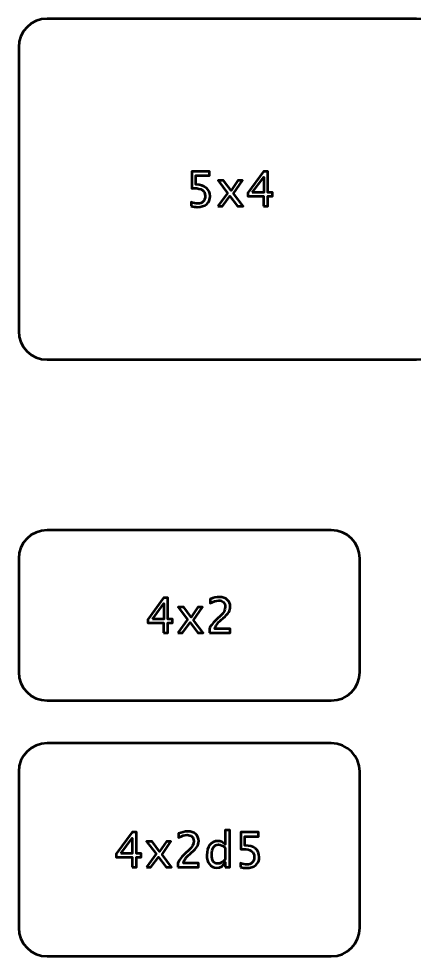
# Model space of a CAD drawing. Header units: centimetres. Extents: x -143 to 63, y -92 to 73.
# Drawn here: x -81 to -74.04, y -57 to -40.5 of the extents above; entities that cross this region are included whole.
import ezdxf

# ---------------------------------------------------------------- set-up
doc = ezdxf.new("R2010")
doc.units = ezdxf.units.CM
doc.header["$MEASUREMENT"] = 0
doc.layers.add('Layer 1', color=7, linetype='Continuous')

msp = doc.modelspace()

# ---------------------------------------------------------------- linework, layer by layer
at = {"layer": 'Layer 1', "color": 231, "lineweight": 53}
for points, knots in [([(-81, -46), (-81, -46), (-81, -41), (-81, -41), (-81, -41), (-81, -40.72386), (-80.77614, -40.5), (-80.5, -40.5), (-80.5, -40.5), (-80.5, -40.5), (-74, -40.5), (-74, -40.5), (-74, -40.5), (-73.72386, -40.5), (-73.5, -40.72386), (-73.5, -41), (-73.5, -41), (-73.5, -41), (-73.5, -46), (-73.5, -46), (-73.5, -46), (-73.5, -46.27614), (-73.72386, -46.5), (-74, -46.5), (-74, -46.5), (-74, -46.5), (-80.5, -46.5), (-80.5, -46.5), (-80.5, -46.5), (-80.77614, -46.5), (-81, -46.27614), (-81, -46)], [0, 0, 0, 0, 0.11111111, 0.11111111, 0.11111111, 0.11111111, 0.22222222, 0.22222222, 0.22222222, 0.22222222, 0.33333333, 0.33333333, 0.33333333, 0.33333333, 0.44444444, 0.44444444, 0.44444444, 0.44444444, 0.55555556, 0.55555556, 0.55555556, 0.55555556, 0.66666667, 0.66666667, 0.66666667, 0.66666667, 0.77777778, 0.77777778, 0.77777778, 0.77777778, 1, 1, 1, 1]), ([(-77.96445, -43.80099), (-77.96445, -43.80099), (-77.96445, -43.72818), (-77.96445, -43.72818), (-77.96445, -43.72818), (-77.92395, -43.74455), (-77.88556, -43.75273), (-77.84888, -43.75273), (-77.84888, -43.75273), (-77.8088, -43.75273), (-77.77719, -43.74088), (-77.75419, -43.71717), (-77.75419, -43.71717), (-77.73119, -43.69346), (-77.71976, -43.66087), (-77.71976, -43.61938), (-77.71976, -43.61938), (-77.71976, -43.57479), (-77.73599, -43.54064), (-77.76844, -43.51707), (-77.76844, -43.51707), (-77.8009, -43.49351), (-77.84789, -43.4818), (-77.90927, -43.4818), (-77.90927, -43.4818), (-77.92352, -43.4818), (-77.93862, -43.48278), (-77.95429, -43.48476), (-77.95429, -43.48476), (-77.95429, -43.48476), (-77.95429, -43.18631), (-77.95429, -43.18631), (-77.95429, -43.18631), (-77.95429, -43.18631), (-77.6444, -43.18631), (-77.6444, -43.18631), (-77.6444, -43.18631), (-77.6444, -43.18631), (-77.6444, -43.25743), (-77.6444, -43.25743), (-77.6444, -43.25743), (-77.6444, -43.25743), (-77.88317, -43.25743), (-77.88317, -43.25743), (-77.88317, -43.25743), (-77.88317, -43.25743), (-77.88317, -43.41914), (-77.88317, -43.41914), (-77.88317, -43.41914), (-77.80443, -43.41914), (-77.74304, -43.4372), (-77.69887, -43.47333), (-77.69887, -43.47333), (-77.65471, -43.50931), (-77.63255, -43.55927), (-77.63255, -43.62319), (-77.63255, -43.62319), (-77.63255, -43.68274), (-77.65259, -43.72931), (-77.69267, -43.76303), (-77.69267, -43.76303), (-77.73274, -43.79676), (-77.78806, -43.81369), (-77.85861, -43.81369), (-77.85861, -43.81369), (-77.89008, -43.81369), (-77.92536, -43.80946), (-77.96445, -43.80099)], [0, 0, 0, 0, 0.05555556, 0.05555556, 0.05555556, 0.05555556, 0.11111111, 0.11111111, 0.11111111, 0.11111111, 0.16666667, 0.16666667, 0.16666667, 0.16666667, 0.22222222, 0.22222222, 0.22222222, 0.22222222, 0.27777778, 0.27777778, 0.27777778, 0.27777778, 0.33333333, 0.33333333, 0.33333333, 0.33333333, 0.38888889, 0.38888889, 0.38888889, 0.38888889, 0.44444444, 0.44444444, 0.44444444, 0.44444444, 0.5, 0.5, 0.5, 0.5, 0.55555556, 0.55555556, 0.55555556, 0.55555556, 0.61111111, 0.61111111, 0.61111111, 0.61111111, 0.66666667, 0.66666667, 0.66666667, 0.66666667, 0.72222222, 0.72222222, 0.72222222, 0.72222222, 0.77777778, 0.77777778, 0.77777778, 0.77777778, 0.83333333, 0.83333333, 0.83333333, 0.83333333, 0.88888889, 0.88888889, 0.88888889, 0.88888889, 1, 1, 1, 1]), ([(-76.69388, -43.79845), (-76.69388, -43.79845), (-76.69388, -43.62488), (-76.69388, -43.62488), (-76.69388, -43.62488), (-76.69388, -43.62488), (-76.96989, -43.62488), (-76.96989, -43.62488), (-76.96989, -43.62488), (-76.96989, -43.62488), (-76.96989, -43.56308), (-76.96989, -43.56308), (-76.96989, -43.56308), (-76.96989, -43.56308), (-76.69388, -43.18631), (-76.69388, -43.18631), (-76.69388, -43.18631), (-76.69388, -43.18631), (-76.61768, -43.18631), (-76.61768, -43.18631), (-76.61768, -43.18631), (-76.61768, -43.18631), (-76.61768, -43.558), (-76.61768, -43.558), (-76.61768, -43.558), (-76.61768, -43.558), (-76.53555, -43.558), (-76.53555, -43.558), (-76.53555, -43.558), (-76.53555, -43.558), (-76.53555, -43.62488), (-76.53555, -43.62488), (-76.53555, -43.62488), (-76.53555, -43.62488), (-76.61768, -43.62488), (-76.61768, -43.62488), (-76.61768, -43.62488), (-76.61768, -43.62488), (-76.61768, -43.79845), (-76.61768, -43.79845), (-76.61768, -43.79845), (-76.61768, -43.79845), (-76.69388, -43.79845), (-76.69388, -43.79845)], [0, 0, 0, 0, 0.08333333, 0.08333333, 0.08333333, 0.08333333, 0.16666667, 0.16666667, 0.16666667, 0.16666667, 0.25, 0.25, 0.25, 0.25, 0.33333333, 0.33333333, 0.33333333, 0.33333333, 0.41666667, 0.41666667, 0.41666667, 0.41666667, 0.5, 0.5, 0.5, 0.5, 0.58333333, 0.58333333, 0.58333333, 0.58333333, 0.66666667, 0.66666667, 0.66666667, 0.66666667, 0.75, 0.75, 0.75, 0.75, 0.83333333, 0.83333333, 0.83333333, 0.83333333, 1, 1, 1, 1]), ([(-77.49595, -43.79845), (-77.49595, -43.79845), (-77.32507, -43.56689), (-77.32507, -43.56689), (-77.32507, -43.56689), (-77.32507, -43.56689), (-77.49087, -43.34971), (-77.49087, -43.34971), (-77.49087, -43.34971), (-77.49087, -43.34971), (-77.39393, -43.34971), (-77.39393, -43.34971), (-77.39393, -43.34971), (-77.39393, -43.34971), (-77.26298, -43.52258), (-77.26298, -43.52258), (-77.26298, -43.52258), (-77.26298, -43.52258), (-77.14444, -43.34971), (-77.14444, -43.34971), (-77.14444, -43.34971), (-77.14444, -43.34971), (-77.065, -43.34971), (-77.065, -43.34971), (-77.065, -43.34971), (-77.065, -43.34971), (-77.22022, -43.57733), (-77.22022, -43.57733), (-77.22022, -43.57733), (-77.22022, -43.57733), (-77.05145, -43.79845), (-77.05145, -43.79845), (-77.05145, -43.79845), (-77.05145, -43.79845), (-77.1484, -43.79845), (-77.1484, -43.79845), (-77.1484, -43.79845), (-77.1484, -43.79845), (-77.28358, -43.62065), (-77.28358, -43.62065), (-77.28358, -43.62065), (-77.28358, -43.62065), (-77.41439, -43.79845), (-77.41439, -43.79845), (-77.41439, -43.79845), (-77.41439, -43.79845), (-77.49595, -43.79845), (-77.49595, -43.79845)], [0, 0, 0, 0, 0.07692308, 0.07692308, 0.07692308, 0.07692308, 0.15384615, 0.15384615, 0.15384615, 0.15384615, 0.23076923, 0.23076923, 0.23076923, 0.23076923, 0.30769231, 0.30769231, 0.30769231, 0.30769231, 0.38461538, 0.38461538, 0.38461538, 0.38461538, 0.46153846, 0.46153846, 0.46153846, 0.46153846, 0.53846154, 0.53846154, 0.53846154, 0.53846154, 0.61538462, 0.61538462, 0.61538462, 0.61538462, 0.69230769, 0.69230769, 0.69230769, 0.69230769, 0.76923077, 0.76923077, 0.76923077, 0.76923077, 0.84615385, 0.84615385, 0.84615385, 0.84615385, 1, 1, 1, 1]), ([(-76.8896, -43.558), (-76.8896, -43.558), (-76.6888, -43.558), (-76.6888, -43.558), (-76.6888, -43.558), (-76.6888, -43.558), (-76.6888, -43.28678), (-76.6888, -43.28678), (-76.6888, -43.28678), (-76.6888, -43.28678), (-76.8896, -43.558), (-76.8896, -43.558)], [0, 0, 0, 0, 0.25, 0.25, 0.25, 0.25, 0.5, 0.5, 0.5, 0.5, 1, 1, 1, 1])]:
    msp.add_open_spline(points, degree=3, knots=knots, dxfattribs=at)
at = {"layer": 'Layer 1', "color": 6, "lineweight": 53}
for points, knots in [([(-81, -52), (-81, -52), (-81, -50), (-81, -50), (-81, -50), (-81, -49.72386), (-80.77614, -49.5), (-80.5, -49.5), (-80.5, -49.5), (-80.5, -49.5), (-75.5, -49.5), (-75.5, -49.5), (-75.5, -49.5), (-75.22386, -49.5), (-75, -49.72386), (-75, -50), (-75, -50), (-75, -50), (-75, -52), (-75, -52), (-75, -52), (-75, -52.27614), (-75.22386, -52.5), (-75.5, -52.5), (-75.5, -52.5), (-75.5, -52.5), (-80.5, -52.5), (-80.5, -52.5), (-80.5, -52.5), (-80.77614, -52.5), (-81, -52.27614), (-81, -52)], [0, 0, 0, 0, 0.11111111, 0.11111111, 0.11111111, 0.11111111, 0.22222222, 0.22222222, 0.22222222, 0.22222222, 0.33333333, 0.33333333, 0.33333333, 0.33333333, 0.44444444, 0.44444444, 0.44444444, 0.44444444, 0.55555556, 0.55555556, 0.55555556, 0.55555556, 0.66666667, 0.66666667, 0.66666667, 0.66666667, 0.77777778, 0.77777778, 0.77777778, 0.77777778, 1, 1, 1, 1]), ([(-78.45114, -51.30607), (-78.45114, -51.30607), (-78.45114, -51.1325), (-78.45114, -51.1325), (-78.45114, -51.1325), (-78.45114, -51.1325), (-78.72715, -51.1325), (-78.72715, -51.1325), (-78.72715, -51.1325), (-78.72715, -51.1325), (-78.72715, -51.0707), (-78.72715, -51.0707), (-78.72715, -51.0707), (-78.72715, -51.0707), (-78.45114, -50.69393), (-78.45114, -50.69393), (-78.45114, -50.69393), (-78.45114, -50.69393), (-78.37494, -50.69393), (-78.37494, -50.69393), (-78.37494, -50.69393), (-78.37494, -50.69393), (-78.37494, -51.06562), (-78.37494, -51.06562), (-78.37494, -51.06562), (-78.37494, -51.06562), (-78.29281, -51.06562), (-78.29281, -51.06562), (-78.29281, -51.06562), (-78.29281, -51.06562), (-78.29281, -51.1325), (-78.29281, -51.1325), (-78.29281, -51.1325), (-78.29281, -51.1325), (-78.37494, -51.1325), (-78.37494, -51.1325), (-78.37494, -51.1325), (-78.37494, -51.1325), (-78.37494, -51.30607), (-78.37494, -51.30607), (-78.37494, -51.30607), (-78.37494, -51.30607), (-78.45114, -51.30607), (-78.45114, -51.30607)], [0, 0, 0, 0, 0.08333333, 0.08333333, 0.08333333, 0.08333333, 0.16666667, 0.16666667, 0.16666667, 0.16666667, 0.25, 0.25, 0.25, 0.25, 0.33333333, 0.33333333, 0.33333333, 0.33333333, 0.41666667, 0.41666667, 0.41666667, 0.41666667, 0.5, 0.5, 0.5, 0.5, 0.58333333, 0.58333333, 0.58333333, 0.58333333, 0.66666667, 0.66666667, 0.66666667, 0.66666667, 0.75, 0.75, 0.75, 0.75, 0.83333333, 0.83333333, 0.83333333, 0.83333333, 1, 1, 1, 1]), ([(-78.64686, -51.06562), (-78.64686, -51.06562), (-78.44606, -51.06562), (-78.44606, -51.06562), (-78.44606, -51.06562), (-78.44606, -51.06562), (-78.44606, -50.7944), (-78.44606, -50.7944), (-78.44606, -50.7944), (-78.44606, -50.7944), (-78.64686, -51.06562), (-78.64686, -51.06562)], [0, 0, 0, 0, 0.25, 0.25, 0.25, 0.25, 0.5, 0.5, 0.5, 0.5, 1, 1, 1, 1]), ([(-77.64539, -51.30607), (-77.64539, -51.30607), (-77.64539, -51.23495), (-77.64539, -51.23495), (-77.64539, -51.23495), (-77.62168, -51.17949), (-77.57384, -51.11896), (-77.50173, -51.05362), (-77.50173, -51.05362), (-77.50173, -51.05362), (-77.45517, -51.01185), (-77.45517, -51.01185), (-77.45517, -51.01185), (-77.3952, -50.95738), (-77.36514, -50.90348), (-77.36514, -50.84986), (-77.36514, -50.84986), (-77.36514, -50.81557), (-77.37544, -50.78875), (-77.3959, -50.76914), (-77.3959, -50.76914), (-77.41636, -50.74953), (-77.44473, -50.73965), (-77.48071, -50.73965), (-77.48071, -50.73965), (-77.52276, -50.73965), (-77.57257, -50.75573), (-77.63015, -50.78791), (-77.63015, -50.78791), (-77.63015, -50.78791), (-77.63015, -50.71679), (-77.63015, -50.71679), (-77.63015, -50.71679), (-77.57582, -50.69139), (-77.52177, -50.67869), (-77.46787, -50.67869), (-77.46787, -50.67869), (-77.41058, -50.67869), (-77.36457, -50.69407), (-77.32986, -50.72497), (-77.32986, -50.72497), (-77.29529, -50.75588), (-77.27793, -50.7968), (-77.27793, -50.84788), (-77.27793, -50.84788), (-77.27793, -50.88457), (-77.28668, -50.91717), (-77.30418, -50.94553), (-77.30418, -50.94553), (-77.32182, -50.97403), (-77.35441, -51.00847), (-77.40225, -51.04911), (-77.40225, -51.04911), (-77.40225, -51.04911), (-77.43372, -51.07592), (-77.43372, -51.07592), (-77.43372, -51.07592), (-77.49919, -51.13137), (-77.53701, -51.18443), (-77.54717, -51.23495), (-77.54717, -51.23495), (-77.54717, -51.23495), (-77.28047, -51.23495), (-77.28047, -51.23495), (-77.28047, -51.23495), (-77.28047, -51.23495), (-77.28047, -51.30607), (-77.28047, -51.30607), (-77.28047, -51.30607), (-77.28047, -51.30607), (-77.64539, -51.30607), (-77.64539, -51.30607)], [0, 0, 0, 0, 0.05263158, 0.05263158, 0.05263158, 0.05263158, 0.10526316, 0.10526316, 0.10526316, 0.10526316, 0.15789474, 0.15789474, 0.15789474, 0.15789474, 0.21052632, 0.21052632, 0.21052632, 0.21052632, 0.26315789, 0.26315789, 0.26315789, 0.26315789, 0.31578947, 0.31578947, 0.31578947, 0.31578947, 0.36842105, 0.36842105, 0.36842105, 0.36842105, 0.42105263, 0.42105263, 0.42105263, 0.42105263, 0.47368421, 0.47368421, 0.47368421, 0.47368421, 0.52631579, 0.52631579, 0.52631579, 0.52631579, 0.57894737, 0.57894737, 0.57894737, 0.57894737, 0.63157895, 0.63157895, 0.63157895, 0.63157895, 0.68421053, 0.68421053, 0.68421053, 0.68421053, 0.73684211, 0.73684211, 0.73684211, 0.73684211, 0.78947368, 0.78947368, 0.78947368, 0.78947368, 0.84210526, 0.84210526, 0.84210526, 0.84210526, 0.89473684, 0.89473684, 0.89473684, 0.89473684, 1, 1, 1, 1]), ([(-78.19854, -51.30607), (-78.19854, -51.30607), (-78.02766, -51.07451), (-78.02766, -51.07451), (-78.02766, -51.07451), (-78.02766, -51.07451), (-78.19346, -50.85733), (-78.19346, -50.85733), (-78.19346, -50.85733), (-78.19346, -50.85733), (-78.09652, -50.85733), (-78.09652, -50.85733), (-78.09652, -50.85733), (-78.09652, -50.85733), (-77.96557, -51.0302), (-77.96557, -51.0302), (-77.96557, -51.0302), (-77.96557, -51.0302), (-77.84703, -50.85733), (-77.84703, -50.85733), (-77.84703, -50.85733), (-77.84703, -50.85733), (-77.76759, -50.85733), (-77.76759, -50.85733), (-77.76759, -50.85733), (-77.76759, -50.85733), (-77.92281, -51.08495), (-77.92281, -51.08495), (-77.92281, -51.08495), (-77.92281, -51.08495), (-77.75404, -51.30607), (-77.75404, -51.30607), (-77.75404, -51.30607), (-77.75404, -51.30607), (-77.85099, -51.30607), (-77.85099, -51.30607), (-77.85099, -51.30607), (-77.85099, -51.30607), (-77.98617, -51.12827), (-77.98617, -51.12827), (-77.98617, -51.12827), (-77.98617, -51.12827), (-78.11698, -51.30607), (-78.11698, -51.30607), (-78.11698, -51.30607), (-78.11698, -51.30607), (-78.19854, -51.30607), (-78.19854, -51.30607)], [0, 0, 0, 0, 0.07692308, 0.07692308, 0.07692308, 0.07692308, 0.15384615, 0.15384615, 0.15384615, 0.15384615, 0.23076923, 0.23076923, 0.23076923, 0.23076923, 0.30769231, 0.30769231, 0.30769231, 0.30769231, 0.38461538, 0.38461538, 0.38461538, 0.38461538, 0.46153846, 0.46153846, 0.46153846, 0.46153846, 0.53846154, 0.53846154, 0.53846154, 0.53846154, 0.61538462, 0.61538462, 0.61538462, 0.61538462, 0.69230769, 0.69230769, 0.69230769, 0.69230769, 0.76923077, 0.76923077, 0.76923077, 0.76923077, 0.84615385, 0.84615385, 0.84615385, 0.84615385, 1, 1, 1, 1])]:
    msp.add_open_spline(points, degree=3, knots=knots, dxfattribs=at)
at = {"layer": 'Layer 1', "color": 202, "lineweight": 53}
for points, knots in [([(-81, -56.5), (-81, -56.5), (-81, -53.75), (-81, -53.75), (-81, -53.75), (-81, -53.47386), (-80.77614, -53.25), (-80.5, -53.25), (-80.5, -53.25), (-80.5, -53.25), (-75.5, -53.25), (-75.5, -53.25), (-75.5, -53.25), (-75.22386, -53.25), (-75, -53.47386), (-75, -53.75), (-75, -53.75), (-75, -53.75), (-75, -56.5), (-75, -56.5), (-75, -56.5), (-75, -56.77614), (-75.22386, -57), (-75.5, -57), (-75.5, -57), (-75.5, -57), (-80.5, -57), (-80.5, -57), (-80.5, -57), (-80.77614, -57), (-81, -56.77614), (-81, -56.5)], [0, 0, 0, 0, 0.11111111, 0.11111111, 0.11111111, 0.11111111, 0.22222222, 0.22222222, 0.22222222, 0.22222222, 0.33333333, 0.33333333, 0.33333333, 0.33333333, 0.44444444, 0.44444444, 0.44444444, 0.44444444, 0.55555556, 0.55555556, 0.55555556, 0.55555556, 0.66666667, 0.66666667, 0.66666667, 0.66666667, 0.77777778, 0.77777778, 0.77777778, 0.77777778, 1, 1, 1, 1]), ([(-77.36599, -55.43107), (-77.36599, -55.43107), (-77.36599, -55.34683), (-77.36599, -55.34683), (-77.36599, -55.34683), (-77.39915, -55.40976), (-77.4491, -55.44123), (-77.51585, -55.44123), (-77.51585, -55.44123), (-77.57003, -55.44123), (-77.61265, -55.42162), (-77.64369, -55.38225), (-77.64369, -55.38225), (-77.67474, -55.34288), (-77.69026, -55.28911), (-77.69026, -55.22095), (-77.69026, -55.22095), (-77.69026, -55.14645), (-77.67262, -55.08648), (-77.63748, -55.04104), (-77.63748, -55.04104), (-77.60221, -54.99574), (-77.55592, -54.97302), (-77.49849, -54.97302), (-77.49849, -54.97302), (-77.44529, -54.97302), (-77.40098, -54.99334), (-77.36599, -55.03412), (-77.36599, -55.03412), (-77.36599, -55.03412), (-77.36599, -54.77829), (-77.36599, -54.77829), (-77.36599, -54.77829), (-77.36599, -54.77829), (-77.2847, -54.77829), (-77.2847, -54.77829), (-77.2847, -54.77829), (-77.2847, -54.77829), (-77.2847, -55.43107), (-77.2847, -55.43107), (-77.2847, -55.43107), (-77.2847, -55.43107), (-77.36599, -55.43107), (-77.36599, -55.43107)], [0, 0, 0, 0, 0.08333333, 0.08333333, 0.08333333, 0.08333333, 0.16666667, 0.16666667, 0.16666667, 0.16666667, 0.25, 0.25, 0.25, 0.25, 0.33333333, 0.33333333, 0.33333333, 0.33333333, 0.41666667, 0.41666667, 0.41666667, 0.41666667, 0.5, 0.5, 0.5, 0.5, 0.58333333, 0.58333333, 0.58333333, 0.58333333, 0.66666667, 0.66666667, 0.66666667, 0.66666667, 0.75, 0.75, 0.75, 0.75, 0.83333333, 0.83333333, 0.83333333, 0.83333333, 1, 1, 1, 1]), ([(-79.00684, -55.43107), (-79.00684, -55.43107), (-79.00684, -55.2575), (-79.00684, -55.2575), (-79.00684, -55.2575), (-79.00684, -55.2575), (-79.28285, -55.2575), (-79.28285, -55.2575), (-79.28285, -55.2575), (-79.28285, -55.2575), (-79.28285, -55.1957), (-79.28285, -55.1957), (-79.28285, -55.1957), (-79.28285, -55.1957), (-79.00684, -54.81893), (-79.00684, -54.81893), (-79.00684, -54.81893), (-79.00684, -54.81893), (-78.93064, -54.81893), (-78.93064, -54.81893), (-78.93064, -54.81893), (-78.93064, -54.81893), (-78.93064, -55.19062), (-78.93064, -55.19062), (-78.93064, -55.19062), (-78.93064, -55.19062), (-78.84851, -55.19062), (-78.84851, -55.19062), (-78.84851, -55.19062), (-78.84851, -55.19062), (-78.84851, -55.2575), (-78.84851, -55.2575), (-78.84851, -55.2575), (-78.84851, -55.2575), (-78.93064, -55.2575), (-78.93064, -55.2575), (-78.93064, -55.2575), (-78.93064, -55.2575), (-78.93064, -55.43107), (-78.93064, -55.43107), (-78.93064, -55.43107), (-78.93064, -55.43107), (-79.00684, -55.43107), (-79.00684, -55.43107)], [0, 0, 0, 0, 0.08333333, 0.08333333, 0.08333333, 0.08333333, 0.16666667, 0.16666667, 0.16666667, 0.16666667, 0.25, 0.25, 0.25, 0.25, 0.33333333, 0.33333333, 0.33333333, 0.33333333, 0.41666667, 0.41666667, 0.41666667, 0.41666667, 0.5, 0.5, 0.5, 0.5, 0.58333333, 0.58333333, 0.58333333, 0.58333333, 0.66666667, 0.66666667, 0.66666667, 0.66666667, 0.75, 0.75, 0.75, 0.75, 0.83333333, 0.83333333, 0.83333333, 0.83333333, 1, 1, 1, 1]), ([(-79.20256, -55.19062), (-79.20256, -55.19062), (-79.00176, -55.19062), (-79.00176, -55.19062), (-79.00176, -55.19062), (-79.00176, -55.19062), (-79.00176, -54.9194), (-79.00176, -54.9194), (-79.00176, -54.9194), (-79.00176, -54.9194), (-79.20256, -55.19062), (-79.20256, -55.19062)], [0, 0, 0, 0, 0.25, 0.25, 0.25, 0.25, 0.5, 0.5, 0.5, 0.5, 1, 1, 1, 1]), ([(-78.20109, -55.43107), (-78.20109, -55.43107), (-78.20109, -55.35995), (-78.20109, -55.35995), (-78.20109, -55.35995), (-78.17738, -55.30449), (-78.12954, -55.24396), (-78.05743, -55.17862), (-78.05743, -55.17862), (-78.05743, -55.17862), (-78.01087, -55.13685), (-78.01087, -55.13685), (-78.01087, -55.13685), (-77.9509, -55.08238), (-77.92084, -55.02848), (-77.92084, -54.97486), (-77.92084, -54.97486), (-77.92084, -54.94057), (-77.93114, -54.91375), (-77.9516, -54.89414), (-77.9516, -54.89414), (-77.97206, -54.87453), (-78.00043, -54.86465), (-78.03641, -54.86465), (-78.03641, -54.86465), (-78.07846, -54.86465), (-78.12827, -54.88073), (-78.18585, -54.91291), (-78.18585, -54.91291), (-78.18585, -54.91291), (-78.18585, -54.84179), (-78.18585, -54.84179), (-78.18585, -54.84179), (-78.13152, -54.81639), (-78.07747, -54.80369), (-78.02357, -54.80369), (-78.02357, -54.80369), (-77.96628, -54.80369), (-77.92027, -54.81907), (-77.88556, -54.84997), (-77.88556, -54.84997), (-77.85099, -54.88088), (-77.83363, -54.9218), (-77.83363, -54.97288), (-77.83363, -54.97288), (-77.83363, -55.00957), (-77.84238, -55.04217), (-77.85988, -55.07053), (-77.85988, -55.07053), (-77.87752, -55.09903), (-77.91011, -55.13347), (-77.95795, -55.17411), (-77.95795, -55.17411), (-77.95795, -55.17411), (-77.98942, -55.20092), (-77.98942, -55.20092), (-77.98942, -55.20092), (-78.05489, -55.25637), (-78.09271, -55.30943), (-78.10287, -55.35995), (-78.10287, -55.35995), (-78.10287, -55.35995), (-77.83617, -55.35995), (-77.83617, -55.35995), (-77.83617, -55.35995), (-77.83617, -55.35995), (-77.83617, -55.43107), (-77.83617, -55.43107), (-77.83617, -55.43107), (-77.83617, -55.43107), (-78.20109, -55.43107), (-78.20109, -55.43107)], [0, 0, 0, 0, 0.05263158, 0.05263158, 0.05263158, 0.05263158, 0.10526316, 0.10526316, 0.10526316, 0.10526316, 0.15789474, 0.15789474, 0.15789474, 0.15789474, 0.21052632, 0.21052632, 0.21052632, 0.21052632, 0.26315789, 0.26315789, 0.26315789, 0.26315789, 0.31578947, 0.31578947, 0.31578947, 0.31578947, 0.36842105, 0.36842105, 0.36842105, 0.36842105, 0.42105263, 0.42105263, 0.42105263, 0.42105263, 0.47368421, 0.47368421, 0.47368421, 0.47368421, 0.52631579, 0.52631579, 0.52631579, 0.52631579, 0.57894737, 0.57894737, 0.57894737, 0.57894737, 0.63157895, 0.63157895, 0.63157895, 0.63157895, 0.68421053, 0.68421053, 0.68421053, 0.68421053, 0.73684211, 0.73684211, 0.73684211, 0.73684211, 0.78947368, 0.78947368, 0.78947368, 0.78947368, 0.84210526, 0.84210526, 0.84210526, 0.84210526, 0.89473684, 0.89473684, 0.89473684, 0.89473684, 1, 1, 1, 1]), ([(-77.09985, -55.43361), (-77.09985, -55.43361), (-77.09985, -55.3608), (-77.09985, -55.3608), (-77.09985, -55.3608), (-77.05935, -55.37717), (-77.02096, -55.38535), (-76.98428, -55.38535), (-76.98428, -55.38535), (-76.9442, -55.38535), (-76.91259, -55.3735), (-76.88959, -55.34979), (-76.88959, -55.34979), (-76.86659, -55.32608), (-76.85516, -55.29349), (-76.85516, -55.252), (-76.85516, -55.252), (-76.85516, -55.20741), (-76.87139, -55.17326), (-76.90384, -55.14969), (-76.90384, -55.14969), (-76.9363, -55.12613), (-76.98329, -55.11442), (-77.04467, -55.11442), (-77.04467, -55.11442), (-77.05892, -55.11442), (-77.07402, -55.1154), (-77.08969, -55.11738), (-77.08969, -55.11738), (-77.08969, -55.11738), (-77.08969, -54.81893), (-77.08969, -54.81893), (-77.08969, -54.81893), (-77.08969, -54.81893), (-76.7798, -54.81893), (-76.7798, -54.81893), (-76.7798, -54.81893), (-76.7798, -54.81893), (-76.7798, -54.89005), (-76.7798, -54.89005), (-76.7798, -54.89005), (-76.7798, -54.89005), (-77.01857, -54.89005), (-77.01857, -54.89005), (-77.01857, -54.89005), (-77.01857, -54.89005), (-77.01857, -55.05176), (-77.01857, -55.05176), (-77.01857, -55.05176), (-76.93983, -55.05176), (-76.87844, -55.06982), (-76.83427, -55.10595), (-76.83427, -55.10595), (-76.79011, -55.14193), (-76.76795, -55.19189), (-76.76795, -55.25581), (-76.76795, -55.25581), (-76.76795, -55.31536), (-76.78799, -55.36193), (-76.82807, -55.39565), (-76.82807, -55.39565), (-76.86814, -55.42938), (-76.92346, -55.44631), (-76.99401, -55.44631), (-76.99401, -55.44631), (-77.02548, -55.44631), (-77.06076, -55.44208), (-77.09985, -55.43361)], [0, 0, 0, 0, 0.05555556, 0.05555556, 0.05555556, 0.05555556, 0.11111111, 0.11111111, 0.11111111, 0.11111111, 0.16666667, 0.16666667, 0.16666667, 0.16666667, 0.22222222, 0.22222222, 0.22222222, 0.22222222, 0.27777778, 0.27777778, 0.27777778, 0.27777778, 0.33333333, 0.33333333, 0.33333333, 0.33333333, 0.38888889, 0.38888889, 0.38888889, 0.38888889, 0.44444444, 0.44444444, 0.44444444, 0.44444444, 0.5, 0.5, 0.5, 0.5, 0.55555556, 0.55555556, 0.55555556, 0.55555556, 0.61111111, 0.61111111, 0.61111111, 0.61111111, 0.66666667, 0.66666667, 0.66666667, 0.66666667, 0.72222222, 0.72222222, 0.72222222, 0.72222222, 0.77777778, 0.77777778, 0.77777778, 0.77777778, 0.83333333, 0.83333333, 0.83333333, 0.83333333, 0.88888889, 0.88888889, 0.88888889, 0.88888889, 1, 1, 1, 1]), ([(-78.75424, -55.43107), (-78.75424, -55.43107), (-78.58336, -55.19951), (-78.58336, -55.19951), (-78.58336, -55.19951), (-78.58336, -55.19951), (-78.74916, -54.98233), (-78.74916, -54.98233), (-78.74916, -54.98233), (-78.74916, -54.98233), (-78.65222, -54.98233), (-78.65222, -54.98233), (-78.65222, -54.98233), (-78.65222, -54.98233), (-78.52127, -55.1552), (-78.52127, -55.1552), (-78.52127, -55.1552), (-78.52127, -55.1552), (-78.40273, -54.98233), (-78.40273, -54.98233), (-78.40273, -54.98233), (-78.40273, -54.98233), (-78.32329, -54.98233), (-78.32329, -54.98233), (-78.32329, -54.98233), (-78.32329, -54.98233), (-78.47851, -55.20995), (-78.47851, -55.20995), (-78.47851, -55.20995), (-78.47851, -55.20995), (-78.30974, -55.43107), (-78.30974, -55.43107), (-78.30974, -55.43107), (-78.30974, -55.43107), (-78.40669, -55.43107), (-78.40669, -55.43107), (-78.40669, -55.43107), (-78.40669, -55.43107), (-78.54187, -55.25327), (-78.54187, -55.25327), (-78.54187, -55.25327), (-78.54187, -55.25327), (-78.67268, -55.43107), (-78.67268, -55.43107), (-78.67268, -55.43107), (-78.67268, -55.43107), (-78.75424, -55.43107), (-78.75424, -55.43107)], [0, 0, 0, 0, 0.07692308, 0.07692308, 0.07692308, 0.07692308, 0.15384615, 0.15384615, 0.15384615, 0.15384615, 0.23076923, 0.23076923, 0.23076923, 0.23076923, 0.30769231, 0.30769231, 0.30769231, 0.30769231, 0.38461538, 0.38461538, 0.38461538, 0.38461538, 0.46153846, 0.46153846, 0.46153846, 0.46153846, 0.53846154, 0.53846154, 0.53846154, 0.53846154, 0.61538462, 0.61538462, 0.61538462, 0.61538462, 0.69230769, 0.69230769, 0.69230769, 0.69230769, 0.76923077, 0.76923077, 0.76923077, 0.76923077, 0.84615385, 0.84615385, 0.84615385, 0.84615385, 1, 1, 1, 1]), ([(-77.36599, -55.08972), (-77.40818, -55.05261), (-77.44811, -55.03398), (-77.48593, -55.03398), (-77.48593, -55.03398), (-77.52318, -55.03398), (-77.55197, -55.0495), (-77.57243, -55.08069), (-77.57243, -55.08069), (-77.59289, -55.11173), (-77.60305, -55.15576), (-77.60305, -55.21277), (-77.60305, -55.21277), (-77.60305, -55.31762), (-77.56834, -55.37011), (-77.49877, -55.37011), (-77.49877, -55.37011), (-77.45362, -55.37011), (-77.40931, -55.34542), (-77.36599, -55.29617), (-77.36599, -55.29617), (-77.36599, -55.29617), (-77.36599, -55.08972), (-77.36599, -55.08972)], [0, 0, 0, 0, 0.14285714, 0.14285714, 0.14285714, 0.14285714, 0.28571429, 0.28571429, 0.28571429, 0.28571429, 0.42857143, 0.42857143, 0.42857143, 0.42857143, 0.57142857, 0.57142857, 0.57142857, 0.57142857, 0.71428571, 0.71428571, 0.71428571, 0.71428571, 1, 1, 1, 1])]:
    msp.add_open_spline(points, degree=3, knots=knots, dxfattribs=at)

doc.saveas('drawing.dxf')
